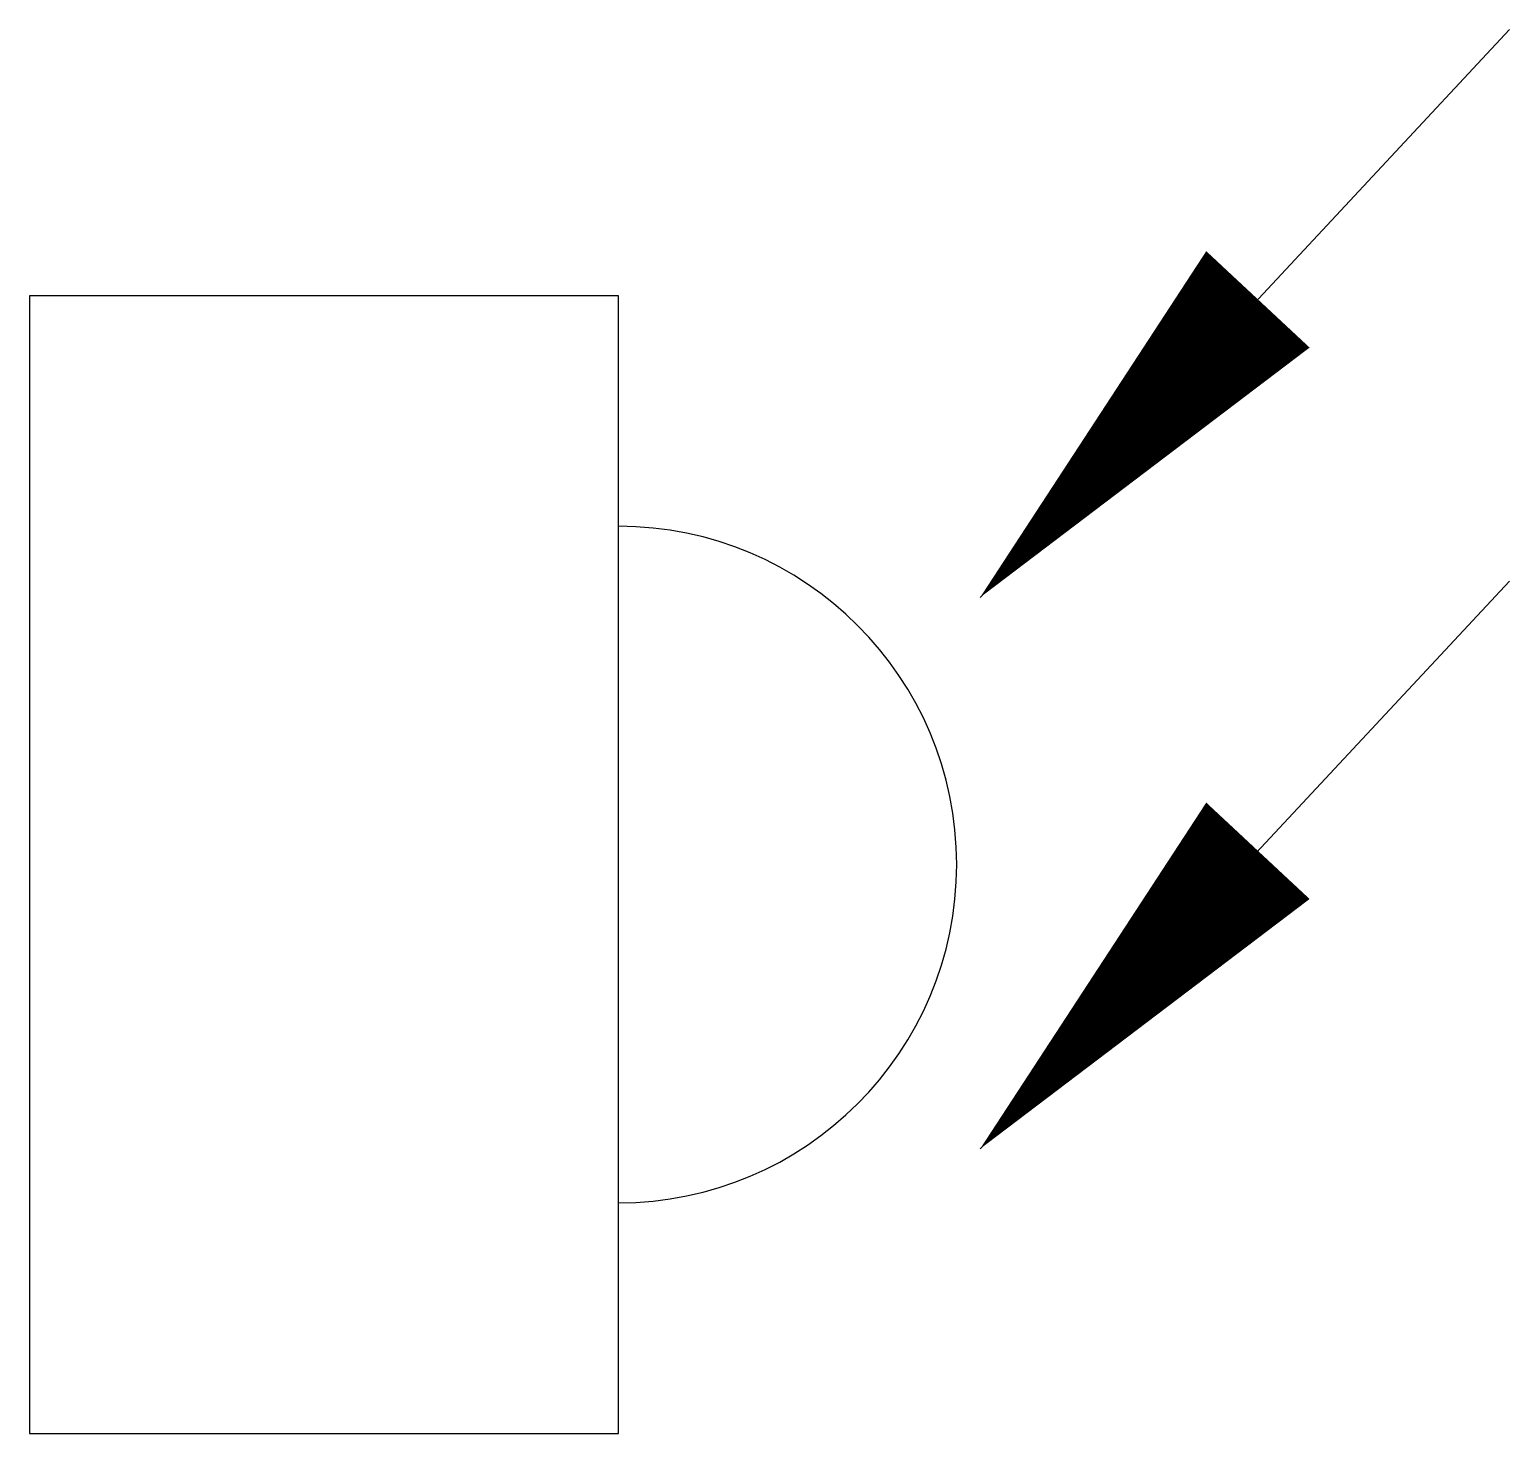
# Model space of a CAD drawing. Extents: x -2.75 to 4.16, y -2.66 to 3.9.
import ezdxf

# ---------------------------------------------------------------- set-up
doc = ezdxf.new("R2010")
doc.units = 0
doc.layers.get('0').update_dxf_attribs({"linetype": 'CONTINUOUS'})

msp = doc.modelspace()

# ---------------------------------------------------------------- linework, layer by layer
for p, q in [((1.6882, 1.2466), (4.1601, 3.8977)), ((1.6882, -1.3276), (4.1601, 1.3235))]:
    msp.add_line(p, q)
for points in [[(1.6882, 1.2466, 0, 0.66, 0), (2.9859, 2.6384, 0.66, 0.66, 0)], [(1.6882, -1.3276, 0, 0.66, 0), (2.9859, 0.0642, 0.66, 0.66, 0)]]:
    msp.add_lwpolyline(points, format="xyseb")
msp.add_lwpolyline([(-2.75, -2.6555), (0, -2.6555), (0, 2.6555), (-2.75, 2.6555)], close=True)
msp.add_arc((0, 0), 1.5792, 270, 90)

doc.saveas('drawing.dxf')
